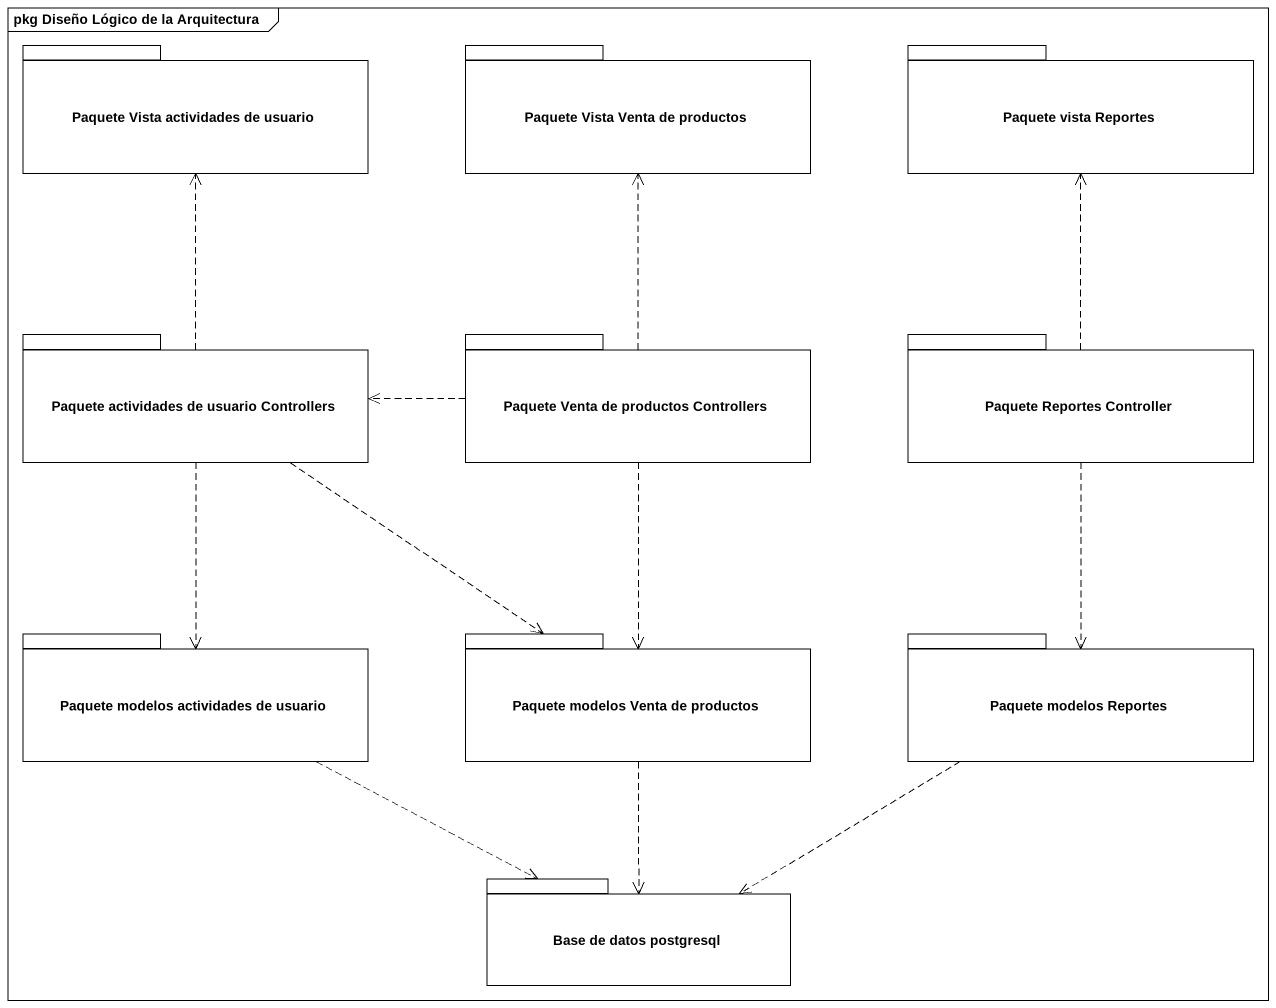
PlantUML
@startuml
mainframe pkg Diseño Lógico de la Arquitectura
package "Paquete Vista actividades de usuario" as Paquete_Vista_actividades {
}
package "Paquete Vista Venta de productos" as Paquete_Vista_Venta_de {
}
package "Paquete vista Reportes" as Paquete_vista_Reportes {
}
package "Paquete actividades de usuario Controllers" as Paquete_actividades_de {
}
package "Paquete Venta de productos Controllers" as Paquete_Venta_de_productos {
}
package "Paquete Reportes Controller" as Paquete_Reportes_Controller {
}
package "Paquete modelos actividades de usuario" as Paquete_modelos_actividades {
}
package "Paquete modelos Venta de productos" as Paquete_modelos_Venta_de {
}
package "Paquete modelos Reportes" as Paquete_modelos_Reportes {
}
package "Base de datos postgresql" as Base_de_datos_postgresql {
}
Paquete_actividades_de .up.> Paquete_Vista_actividades
Paquete_actividades_de ..> Paquete_modelos_actividades
Paquete_actividades_de ..> Paquete_modelos_Venta_de
Paquete_Venta_de_productos .up.> Paquete_Vista_Venta_de
Paquete_Venta_de_productos .left.> Paquete_actividades_de
Paquete_Venta_de_productos ..> Paquete_modelos_Venta_de
Paquete_Reportes_Controller .up.> Paquete_vista_Reportes
Paquete_Reportes_Controller ..> Paquete_modelos_Reportes
Paquete_modelos_actividades .right.> Base_de_datos_postgresql
Paquete_modelos_Venta_de ..> Base_de_datos_postgresql
Paquete_modelos_Reportes .left.> Base_de_datos_postgresql
@enduml
